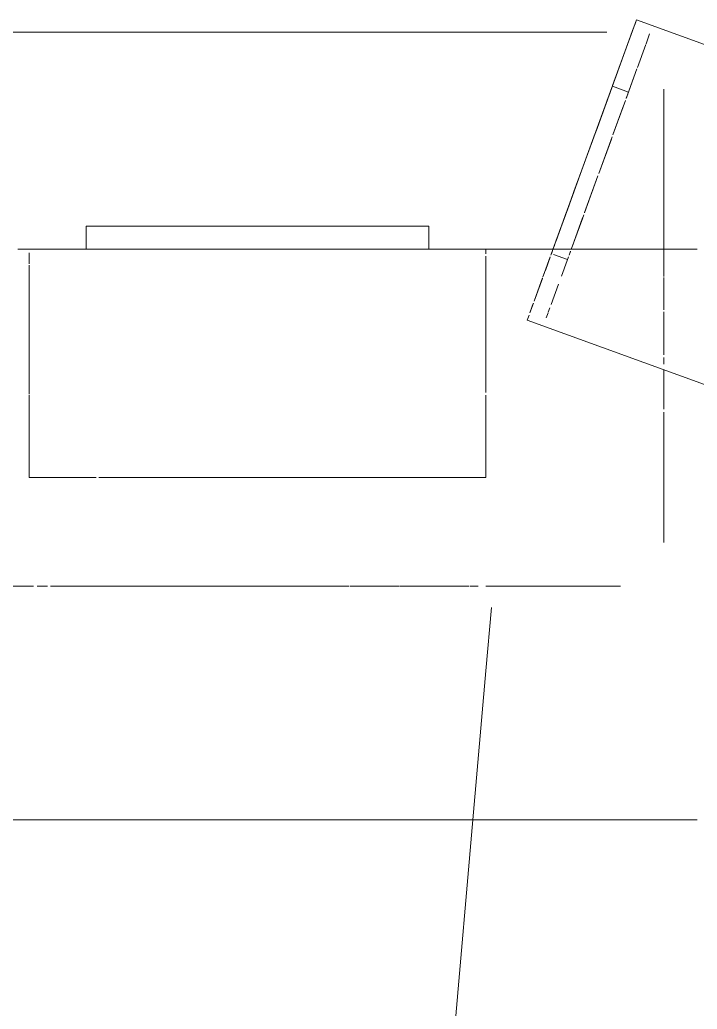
# Model space of a CAD drawing. Header units: metres. Extents: x 34 to 87, y -2.3 to 19.3.
# Drawn here: x 53.3704 to 53.4297, y 0.7144 to 0.8011 of the extents above; entities that cross this region are included whole.
import ezdxf

# ---------------------------------------------------------------- set-up
doc = ezdxf.new("R2010")
doc.units = ezdxf.units.M
doc.layers.add('P-SANR-FIXT', color=7, linetype='Continuous', lineweight=5)

# ---------------------------------------------------------------- blocks, each defined once
blk = doc.blocks.new('UT_Bacia com caixa acoplada - UT_Bacia com caixa acoplada-3705348-BB')
at = {"layer": 'P-SANR-FIXT'}
for p, q in [((41.08182171649185, 0.7829999999999877), (41.08182171649185, 0.7809999999999881)), ((41.09682243578094, 0.7829999999999908), (41.0818217165091, 0.7829999999999908)), ((41.11182171649185, 0.7829999999999908), (41.09682243578094, 0.7829999999999908)), ((41.11182171649185, 0.7809999999999881), (41.11182171649185, 0.7829999999999877)), ((41.1353300985518, 0.7809999999999881), (41.08352506877976, 0.7809999999999881)), ((41.06922830891567, 0.7309999999999914), (41.08352625785491, 0.7309999999999914)), ((41.08352625791421, 0.7309999999999914), (41.069229314152, 0.7309999999999914)), ((41.08352625985822, 0.7309999999999912), (41.13533128768625, 0.7309999999999912)), ((41.13533128963027, 0.7309999999999914), (41.08352625985822, 0.7309999999999914))]:
    blk.add_line(p, q, dxfattribs=at)
at = {"layer": 'P-SANR-FIXT', "color": 253, "true_color": 0xa6a6a6}
for p, q in [((41.08233264294846, 0.7829999999999908), (41.08182171649187, 0.7829999999999908)), ((41.08383097580547, 0.7829999999999908), (41.08233289550144, 0.7829999999999908)), ((41.08621460617206, 0.7829999999999908), (41.08383156830512, 0.7829999999999908)), ((41.08932109357784, 0.7829999999999908), (41.08621551543933, 0.7829999999999908)), ((41.09293873603986, 0.7829999999999908), (41.08932226477028, 0.7829999999999908)), ((41.09682099720276, 0.7829999999999908), (41.09294009371555, 0.7829999999999908)), ((41.10070330738402, 0.7829999999999908), (41.09682245233722, 0.7829999999999908)), ((41.10432109356061, 0.7829999999999908), (41.10070476431088, 0.7829999999999908)), ((41.10742780958325, 0.7829999999999908), (41.1043224573645, 0.7829999999999908)), ((41.10981173788913, 0.7829999999999908), (41.10742899444245, 0.7829999999999908)), ((41.11131041770381, 0.7829999999999908), (41.10981268024149, 0.7829999999999908)), ((41.11182171647461, 0.7829999999999908), (41.11131115770818, 0.7829999999999908)), ((41.07682171651485, 0.7809999999999908), (41.07750344820924, 0.7809999999999908)), ((41.07750344820924, 0.7809999999999908), (41.07682171651485, 0.7809999999999908)), ((41.07756495855177, 0.7809999999999908), (41.09682267554398, 0.7809999999999908)), ((41.09682267554398, 0.7809999999999908), (41.07756495855177, 0.7809999999999908)), ((41.09682267554398, 0.7809999999999908), (41.11682171649186, 0.7809999999999908)), ((41.11682171649186, 0.7809999999999908), (41.09682267554398, 0.7809999999999908)), ((41.11682171649186, 0.7805929855721117), (41.11682171649186, 0.780999999999987)), ((41.07682171649185, 0.7806545080806604), (41.07682171649185, 0.7797142914250631)), ((41.11682171649186, 0.7684243312034149), (41.11682171649186, 0.7803667379412119)), ((41.07682171649185, 0.7795827021981314), (41.07682171649185, 0.7682752103322397)), ((41.07682171649185, 0.7682121203163079), (41.07682171649185, 0.7609999999999872)), ((41.11682171649186, 0.7609999999999872), (41.11682171649186, 0.7682121203163079)), ((41.07682171651485, 0.7609999999999909), (41.08268025903665, 0.7609999999999909)), ((41.08293208272475, 0.7609999999999909), (41.09682267554398, 0.7609999999999909)), ((41.09682267554398, 0.7609999999999908), (41.11682171649186, 0.7609999999999908))]:
    blk.add_line(p, q, dxfattribs=at)
at = {"layer": 'P-SANR-FIXT', "color": 254, "true_color": 0xdfdfdf}
for p, q in [((41.07682171649185, 0.7809999999999908), (41.07750295176732, 0.7809999999999908)), ((41.07750295176732, 0.7809999999999908), (41.07682171649185, 0.7809999999999908)), ((41.07756480647179, 0.7809999999999908), (41.07950072891002, 0.7809999999999908)), ((41.07950072891002, 0.7809999999999908), (41.07756480647179, 0.7809999999999908)), ((41.07950151890956, 0.7809999999999908), (41.08171644583447, 0.7809999999999908)), ((41.08171644583447, 0.7809999999999908), (41.07950151890956, 0.7809999999999908)), ((41.0818217165091, 0.7809999999999907), (41.09682243578094, 0.7809999999999907)), ((41.09682267830642, 0.7809999999999907), (41.11182171649185, 0.7809999999999907)), ((41.11192707865288, 0.7809999999999908), (41.11414174502156, 0.7809999999999908)), ((41.11414174502156, 0.7809999999999908), (41.11192707865288, 0.7809999999999908)), ((41.11414300149137, 0.7809999999999908), (41.11613998477446, 0.7809999999999908)), ((41.11613998477446, 0.7809999999999908), (41.11414300149137, 0.7809999999999908)), ((41.11614097144696, 0.7809999999999908), (41.11682171646886, 0.7809999999999908)), ((41.11682171646886, 0.7809999999999908), (41.11614097144696, 0.7809999999999908)), ((41.07682171649185, 0.7609999999999909), (41.07750295176732, 0.7609999999999909)), ((41.07750328850464, 0.7609999999999909), (41.07950072891002, 0.7609999999999909)), ((41.07950151890956, 0.7609999999999909), (41.08267890273212, 0.7609999999999909)), ((41.08293195495111, 0.7609999999999909), (41.08682088593984, 0.7609999999999909)), ((41.08682244752976, 0.7609999999999909), (41.09164440922253, 0.7609999999999909)), ((41.09164621945678, 0.7609999999999909), (41.09682075743972, 0.7609999999999909)), ((41.09682269761901, 0.7609999999999908), (41.10199717101473, 0.7609999999999908)), ((41.10199911358387, 0.7609999999999908), (41.10682088591685, 0.7609999999999908)), ((41.10682270432205, 0.7609999999999908), (41.11096317394706, 0.7609999999999908)), ((41.11096475375931, 0.7609999999999908), (41.11414174502156, 0.7609999999999908)), ((41.11414300149137, 0.7609999999999908), (41.11613998477446, 0.7609999999999908)), ((41.11614097144696, 0.7609999999999908), (41.11682171646886, 0.7609999999999908)), ((41.08141916556816, 0.7309999999999915), (41.07599879484267, 0.7309999999999915)), ((41.08141916556816, 0.7309999999999912), (41.07599879484267, 0.7309999999999912)), ((41.08352469491843, 0.7309999999999914), (41.08141916556816, 0.7309999999999914)), ((41.08352625985822, 0.7309999999999914), (41.13532972469048, 0.7309999999999914)), ((41.08352625985822, 0.7309999999999912), (41.13532972469048, 0.7309999999999912))]:
    blk.add_line(p, q, dxfattribs=at)
at = {"layer": 'P-SANR-FIXT', "color": 7, "true_color": 0xf3f3f3}
for p, q in [((41.07698857518436, 0.7809999999999881), (41.07729703417278, 0.7809999999999881)), ((41.08171644583447, 0.7809999999999908), (41.08267890273212, 0.7809999999999908)), ((41.08267890273212, 0.7809999999999908), (41.08171644583447, 0.7809999999999908)), ((41.08182171649187, 0.7809999999999907), (41.08233264294846, 0.7809999999999907)), ((41.08233289550144, 0.7809999999999907), (41.08383097580547, 0.7809999999999907)), ((41.08268011508847, 0.7809999999999908), (41.08682088593984, 0.7809999999999908)), ((41.08682088593984, 0.7809999999999908), (41.08268011508847, 0.7809999999999908)), ((41.08383156830512, 0.7809999999999907), (41.08621460617206, 0.7809999999999907)), ((41.08621551543933, 0.7809999999999907), (41.08932109357784, 0.7809999999999907)), ((41.08682244752976, 0.7809999999999908), (41.09164440922253, 0.7809999999999908)), ((41.09164440922253, 0.7809999999999908), (41.08682244752976, 0.7809999999999908)), ((41.08932226477028, 0.7809999999999907), (41.09293873603986, 0.7809999999999907)), ((41.09164621945678, 0.7809999999999908), (41.09682075743972, 0.7809999999999908)), ((41.09682075743972, 0.7809999999999908), (41.09164621945678, 0.7809999999999908)), ((41.09294009371555, 0.7809999999999907), (41.09682099720276, 0.7809999999999907)), ((41.09682269485963, 0.7809999999999907), (41.10070330738402, 0.7809999999999907)), ((41.09682269761901, 0.7809999999999908), (41.10199717101473, 0.7809999999999908)), ((41.10199717101473, 0.7809999999999908), (41.09682269761901, 0.7809999999999908)), ((41.10070476431088, 0.7809999999999907), (41.10432109356061, 0.7809999999999907)), ((41.10199911358387, 0.7809999999999908), (41.10682088591685, 0.7809999999999908)), ((41.10682088591685, 0.7809999999999908), (41.10199911358387, 0.7809999999999908)), ((41.1043224573645, 0.7809999999999907), (41.10742780958325, 0.7809999999999907)), ((41.10682270432205, 0.7809999999999908), (41.11096317394706, 0.7809999999999908)), ((41.11096317394706, 0.7809999999999908), (41.10682270432205, 0.7809999999999908)), ((41.10742899444245, 0.7809999999999907), (41.10981173788913, 0.7809999999999907)), ((41.10981268024149, 0.7809999999999907), (41.11131041770381, 0.7809999999999907)), ((41.11096475375931, 0.7809999999999908), (41.11192707865288, 0.7809999999999908)), ((41.11192707865288, 0.7809999999999908), (41.11096475375931, 0.7809999999999908)), ((41.11131115770818, 0.7809999999999907), (41.11182171647461, 0.7809999999999907)), ((41.07645047294583, 0.7309999999999915), (41.07599894386917, 0.7309999999999915)), ((41.07645047294583, 0.7309999999999912), (41.07599894386917, 0.7309999999999912)), ((41.08129015672835, 0.7309999999999905), (41.07682171649185, 0.7309999999999905)), ((41.07750344820924, 0.7309999999999905), (41.07682171651485, 0.7309999999999905)), ((41.08129012098991, 0.7309999999999905), (41.07750344820924, 0.7309999999999905)), ((41.08241725376305, 0.7309999999999905), (41.08153334472838, 0.7309999999999905)), ((41.08241744069509, 0.7309999999999905), (41.08153341205209, 0.7309999999999905)), ((41.0819347650781, 0.7309999999999912), (41.08157457296953, 0.7309999999999912)), ((41.08352469491843, 0.7309999999999912), (41.08242789444869, 0.7309999999999912)), ((41.08345474091729, 0.7309999999999905), (41.08267890273212, 0.7309999999999905)), ((41.08345483390717, 0.7309999999999905), (41.08294226918137, 0.7309999999999905)), ((41.09682075743972, 0.7309999999999905), (41.08345621252294, 0.7309999999999905)), ((41.09682267554398, 0.7309999999999905), (41.08345630541279, 0.7309999999999905)), ((41.11682171646886, 0.7309999999999905), (41.09682075743972, 0.7309999999999905)), ((41.11682171649186, 0.7309999999999905), (41.09682267554398, 0.7309999999999905)), ((41.13531368892207, 0.7309999999999914), (41.11682171646886, 0.7309999999999914)), ((41.13531368892207, 0.7309999999999911), (41.11682171646886, 0.7309999999999911))]:
    blk.add_line(p, q, dxfattribs=at)
at = {"layer": 'P-SANR-FIXT', "color": 7, "true_color": 0xfafafa}
for p, q in [((41.08201254436266, 0.7809999999999881), (41.08233301527989, 0.7809999999999881)), ((41.07041778105036, 0.7309999999999914), (41.07620616562305, 0.7309999999999914)), ((41.0762062924768, 0.7309999999999914), (41.07041854332949, 0.7309999999999914)), ((41.07621455534697, 0.7309999999999914), (41.07666251239102, 0.7309999999999914)), ((41.07666261667867, 0.7309999999999914), (41.07621468175854, 0.7309999999999914)), ((41.08140327859718, 0.7309999999999915), (41.07645047294583, 0.7309999999999915)), ((41.08140327859718, 0.7309999999999912), (41.07645047294583, 0.7309999999999912)), ((41.08193832819663, 0.7309999999999912), (41.08157182988981, 0.7309999999999912)), ((41.08350865915003, 0.7309999999999912), (41.0826442286037, 0.7309999999999912)), ((41.11682171646886, 0.7309999999999914), (41.08352625985822, 0.7309999999999914)), ((41.11682171646886, 0.7309999999999911), (41.08352625985822, 0.7309999999999911)), ((41.1353121259263, 0.7309999999999914), (41.11682171646886, 0.7309999999999914)), ((41.11682171646886, 0.7309999999999914), (41.13531212398228, 0.7309999999999914))]:
    blk.add_line(p, q, dxfattribs=at)
at = {"layer": 'P-SANR-FIXT', "color": 7, "true_color": 0xfdfdfd}
for p, q in [((41.07666251239102, 0.7309999999999914), (41.0813404685583, 0.7309999999999914)), ((41.08134047176753, 0.7309999999999914), (41.07666261667867, 0.7309999999999914)), ((41.08163488116399, 0.7309999999999914), (41.08140327859719, 0.7309999999999914)), ((41.0815951234744, 0.7309999999999914), (41.08195732892122, 0.7309999999999914)), ((41.08195733005829, 0.7309999999999914), (41.0815951256612, 0.7309999999999914)), ((41.08198675429419, 0.7309999999999914), (41.08164836033084, 0.7309999999999914)), ((41.08350709615426, 0.7309999999999914), (41.08265371082917, 0.7309999999999914)), ((41.08265371068832, 0.7309999999999914), (41.08350709421023, 0.7309999999999914)), ((41.08350865915003, 0.7309999999999914), (41.08297040351755, 0.7309999999999914)), ((41.11682171646886, 0.7309999999999914), (41.08352625985822, 0.7309999999999914)), ((41.08352625985822, 0.7309999999999914), (41.11682171646886, 0.7309999999999914))]:
    blk.add_line(p, q, dxfattribs=at)
at = {"layer": 'P-SANR-FIXT', "flags": 128}
blk.add_lwpolyline([(41.08352506877976, 0.7809999999999881), (41.08312514219442, 0.7809999999999881), (41.08272585463911, 0.7809999999999881), (41.08232784488874, 0.7809999999999881), (41.08193174967398, 0.7809999999999881), (41.08153820266271, 0.7809999999999881), (41.08114783344619, 0.7809999999999881), (41.08076126653187, 0.7809999999999881), (41.08037912034437, 0.7809999999999881), (41.08000200623607, 0.7809999999999881), (41.07963052750908, 0.7809999999999881), (41.07926527845014, 0.7809999999999881), (41.07890684337981, 0.7809999999999881), (41.07855579571775, 0.7809999999999881), (41.07821269706533, 0.7809999999999881), (41.07787809630722, 0.7809999999999881), (41.07755252873321, 0.7809999999999881), (41.07723651518203, 0.7809999999999881), (41.0769305612079, 0.7809999999999881), (41.07663515627193, 0.7809999999999881), (41.07635077295901, 0.7809999999999881), (41.07607786622177, 0.7809999999999881), (41.07581687265274, 0.7809999999999881)], dxfattribs=at)
at = {"layer": 'P-SANR-FIXT', "color": 253, "true_color": 0xa6a6a6, "flags": 128}
blk.add_lwpolyline([(41.07586372818509, 0.7809999999999881), (41.07612767336992, 0.7809999999999881), (41.07640342672658, 0.7809999999999881), (41.07669054710851, 0.7809999999999881)], dxfattribs=at)
at = {"layer": 'P-SANR-FIXT', "color": 7, "true_color": 0xf3f3f3, "flags": 128}
for points in [[(41.07761543060521, 0.7809999999999881), (41.07794325511523, 0.7809999999999881), (41.0782799832536, 0.7809999999999881), (41.07862507632712, 0.7809999999999881), (41.0789779822605, 0.7809999999999881), (41.07933813647949, 0.7809999999999881)], [(41.0797049628142, 0.7809999999999881), (41.08007787442074, 0.7809999999999881), (41.0804562747201, 0.7809999999999881)], [(41.08083955835249, 0.7809999999999881), (41.0812271121459, 0.7809999999999881), (41.08161831609691, 0.7809999999999881)]]:
    blk.add_lwpolyline(points, dxfattribs=at)
at = {"layer": 'P-SANR-FIXT', "color": 7, "true_color": 0xfafafa, "flags": 128}
blk.add_lwpolyline([(41.08280754728456, 0.7809999999999881), (41.08320705010562, 0.7809999999999881), (41.0835082852887, 0.7809999999999881)], dxfattribs=at)
blk = doc.blocks.new('USO_ESG_Cuba lavatório retângular - Uso geral-3263039-BB')
at = {"layer": 'P-SANR-FIXT'}
blk.add_line((41.10045698239418, 0.7999999999999957), (40.82534914869922, 0.7999999999999957), dxfattribs=at)
at = {"layer": 'P-SANR-FIXT', "color": 253, "true_color": 0xa6a6a6}
for p, q in [((41.13240235315914, 0.7809999999999881), (41.13240235315914, 0.7949999999999958)), ((41.13240235315914, 0.7669867085059207), (41.13240235315914, 0.7704166049452894)), ((41.13240235315914, 0.7552861940865724), (41.13240235315914, 0.7667164659996093)), ((41.02374430565164, 0.7514807692307655), (41.07682171651486, 0.7514807692307655)), ((41.11682171646886, 0.7440507576885949), (41.11730777979874, 0.7496064869715262))]:
    blk.add_line(p, q, dxfattribs=at)
at = {"layer": 'P-SANR-FIXT', "color": 254, "true_color": 0xdfdfdf}
for p, q in [((41.13240235315914, 0.7804025296447185), (41.13240235315914, 0.7809999999999881)), ((41.13240235315914, 0.7786046045041496), (41.13240235315914, 0.7803667379412119)), ((41.13240235315914, 0.775661518498392), (41.13240235315914, 0.778499033431691)), ((41.13240235315914, 0.7717223675416425), (41.13240235315914, 0.7754915061836554)), ((41.13240235315914, 0.7709242586411909), (41.13240235315914, 0.7714965204288576)), ((41.07682171651486, 0.7514807692307655), (41.07719121580034, 0.7514807692307655)), ((41.07750295176734, 0.7514807692307655), (41.07843556991179, 0.7514807692307655)), ((41.07868240865735, 0.7514807692307655), (41.10045698239418, 0.7514807692307655)), ((41.10045698239418, 0.7514807692307655), (41.10158228009514, 0.7514807692307655)), ((41.11540453327136, 0.7514807692307655), (41.11613998477447, 0.7514807692307655)), ((41.11567992312069, 0.7309999999999875), (41.11682171646886, 0.7440507576885949))]:
    blk.add_line(p, q, dxfattribs=at)
at = {"layer": 'P-SANR-FIXT', "color": 7, "true_color": 0xf3f3f3}
blk.add_line((41.11115764484455, 0.6793101227760935), (41.11567992312069, 0.7309999999999865), dxfattribs=at)
at = {"layer": 'P-SANR-FIXT', "flags": 128}
blk.add_lwpolyline([(41.12740235315913, 0.7999999999999957), (41.12738079973654, 0.7999999999999957), (41.12731617394964, 0.7999999999999957), (41.1272085791859, 0.7999999999999957), (41.12705818757401, 0.7999999999999957), (41.12686523970846, 0.7999999999999957), (41.12663004426465, 0.7999999999999957), (41.12635297750514, 0.7999999999999957), (41.12603448267764, 0.7999999999999957), (41.12567506930593, 0.7999999999999957), (41.12527531237473, 0.7999999999999957), (41.12483585140985, 0.7999999999999957), (41.12435738945511, 0.7999999999999957), (41.12384069194754, 0.7999999999999957), (41.12328658549294, 0.7999999999999957), (41.12269595654345, 0.7999999999999957), (41.12206974997937, 0.7999999999999957), (41.12140896759764, 0.7999999999999957), (41.1207146665091, 0.7999999999999957), (41.11998795744739, 0.7999999999999957), (41.11923000299197, 0.7999999999999957), (41.1184420157083, 0.7999999999999957), (41.11762525620793, 0.7999999999999957), (41.11678103113182, 0.7999999999999957), (41.11591069106001, 0.7999999999999957), (41.11501562835096, 0.7999999999999957), (41.11409727491404, 0.7999999999999957), (41.11315709991888, 0.7999999999999957), (41.11219660744489, 0.7999999999999957), (41.11121733407514, 0.7999999999999957), (41.11022084643811, 0.7999999999999957), (41.10920873870146, 0.7999999999999957), (41.10818263002167, 0.7999999999999957), (41.10714416195372, 0.7999999999999957), (41.106094995825, 0.7999999999999957), (41.10503681007749, 0.7999999999999957), (41.10397129758268, 0.7999999999999957), (41.10290016293323, 0.7999999999999957), (41.10182511971612, 0.7999999999999957), (41.10074788777114, 0.7999999999999957), (41.10045698239418, 0.7999999999999957)], dxfattribs=at)
at = {"layer": 'P-SANR-FIXT', "color": 254, "true_color": 0xdfdfdf, "flags": 128}
for points in [[(41.10158228009514, 0.7514807692307655), (41.10270577755982, 0.7514807692307655), (41.10382567743196, 0.7514807692307655), (41.10484501808195, 0.7514807692307655)], [(41.10494018811065, 0.7514807692307655), (41.10604752661656, 0.7514807692307655), (41.10714592144431, 0.7514807692307655), (41.10823361539646, 0.7514807692307655), (41.10926642904239, 0.7514807692307655)], [(41.10930886839474, 0.7514807692307655), (41.11036996026373, 0.7514807692307655), (41.11141519348278, 0.7514807692307655), (41.11244289590172, 0.7514807692307655), (41.11345142341589, 0.7514807692307655), (41.11443916259644, 0.7514807692307655), (41.11532147502953, 0.7514807692307655)]]:
    blk.add_lwpolyline(points, dxfattribs=at)
at = {"layer": 'P-SANR-FIXT', "color": 253, "true_color": 0xa6a6a6, "flags": 128}
for points in [[(41.11682171646886, 0.7514807692307655), (41.11726202981131, 0.7514807692307655), (41.11815118407811, 0.7514807692307655), (41.11901203139678, 0.7514807692307655), (41.11984319459524, 0.7514807692307655), (41.12064334398968, 0.7514807692307655), (41.12141119951178, 0.7514807692307655), (41.12214553275648, 0.7514807692307655)], [(41.12214553275648, 0.7514807692307655), (41.12284516894724, 0.7514807692307655), (41.1235089888154, 0.7514807692307655), (41.12413593039079, 0.7514807692307655), (41.12472499070063, 0.7514807692307655), (41.12527522737408, 0.7514807692307655), (41.12578576014983, 0.7514807692307655)], [(41.12578576014983, 0.7514807692307655), (41.12625577228435, 0.7514807692307655), (41.12668451185851, 0.7514807692307655)], [(41.12668451185851, 0.7514807692307655), (41.12707129298042, 0.7514807692307655), (41.12741549688283, 0.7514807692307655), (41.12771657291288, 0.7514807692307655), (41.12797403941317, 0.7514807692307655), (41.12818748449224, 0.7514807692307655), (41.12835656668346, 0.7514807692307655), (41.12848101549142, 0.7514807692307655), (41.12856063182457, 0.7514807692307655), (41.12859528831375, 0.7514807692307655), (41.12859692830333, 0.7514807692307655)]]:
    blk.add_lwpolyline(points, dxfattribs=at)
blk = doc.blocks.new('UT_Ducha higiênica - UT_Ducha higiênica-3698909-BB')
at = {"layer": 'P-SANR-FIXT'}
for p, q in [((41.13001715402021, 0.8010817240639786), (41.12269736561352, 0.7809707707014177)), ((41.15434546478724, 0.7922269430948002), (41.13001715402021, 0.8010817240639753)), ((41.12931051013827, 0.7947545293544926), (41.12790097120709, 0.79526755956948))]:
    blk.add_line(p, q, dxfattribs=at)
at = {"layer": 'P-SANR-FIXT', "color": 253, "true_color": 0xa6a6a6}
for p, q in [((41.13001715402021, 0.8010817240639786), (41.12985399726735, 0.8006334545696411)), ((41.12647129784762, 0.7913395642971467), (41.12975547932376, 0.8003627787442301)), ((41.13116501825495, 0.7998497485292407), (41.13084819869408, 0.7989792939397349)), ((41.13082096401487, 0.798904467273556), (41.13009467120959, 0.7969089941911613)), ((41.13082096401487, 0.798904467273556), (41.13009467120959, 0.7969089941911615)), ((41.13004732730234, 0.7967789178750267), (41.12910462140881, 0.7941888547193915)), ((41.13004732730234, 0.7967789178750269), (41.12933352998953, 0.7948177758760294)), ((41.12790097120708, 0.7952675595694835), (41.12764061534539, 0.7945522377184601)), ((41.12754297779659, 0.7942839807578513), (41.12656492161037, 0.7915967934712302)), ((41.12904340308279, 0.7940206587509926), (41.127950514101, 0.791017970951549)), ((41.12911112080673, 0.7942067116683944), (41.12931051013827, 0.794754529354494)), ((41.12797446054155, 0.791083763256241), (41.12895251672779, 0.7937709505428621)), ((41.12647296132359, 0.7913441346598084), (41.12522887201365, 0.7879260273729757)), ((41.12522887201365, 0.7879260273729757), (41.12640044419521, 0.7911448954870602)), ((41.12671103157127, 0.7876125206892941), (41.12788250025477, 0.7908311044448199)), ((41.12780998312639, 0.7906318652720707), (41.12671103739766, 0.7876125366971835)), ((41.12522887201365, 0.7879260273729757), (41.12398478270372, 0.784507920086143)), ((41.1240572998321, 0.7847071592588908), (41.12522887201365, 0.7879260273729753)), ((41.12546381919846, 0.7841858328577418), (41.12663841094484, 0.7874129971579862)), ((41.12663841094484, 0.7874129971579861), (41.12547082204473, 0.7842050730197535)), ((41.12268970149326, 0.7809497137040609), (41.12398644617969, 0.7845124904488043)), ((41.12389282241693, 0.7842552612747209), (41.1229147662307, 0.7815680739880998)), ((41.12432430516189, 0.7810550437731104), (41.12530236134811, 0.7837422310597315)), ((41.12539598511086, 0.7839994602338152), (41.12437510728978, 0.7811946214723581)), ((41.12269736561352, 0.7809707707014177), (41.12251386498258, 0.780466606861458)), ((41.12281712868191, 0.781299817027491), (41.12269311210468, 0.7809590842819242)), ((41.12245489556857, 0.780304589728018), (41.12184304533658, 0.7786235450315339)), ((41.12273193961238, 0.7805207396780851), (41.1239663117514, 0.7800714649614765)), ((41.12179066866205, 0.7784796413009508), (41.12108209815549, 0.7765328598340849)), ((41.12098572821709, 0.7762680856044374), (41.12067791775014, 0.7754223832970186)), ((41.12060374675996, 0.7752186001763106), (41.12044059000709, 0.7747703306819731)), ((41.12044059000709, 0.774770330681971), (41.13845912489879, 0.7682121203163079))]:
    blk.add_line(p, q, dxfattribs=at)
at = {"layer": 'P-SANR-FIXT', "color": 254, "true_color": 0xdfdfdf}
for p, q in [((41.12978048721813, 0.8004314873693431), (41.12792058495267, 0.7953214478925871)), ((41.12763386415161, 0.7945336889659828), (41.12783065965161, 0.7950743801584792)), ((41.12790097120708, 0.795267559569482), (41.12764061534539, 0.7945522377184604)), ((41.12754297779659, 0.7942839807578513), (41.12656492161037, 0.7915967934712301)), ((41.12657194326255, 0.7916160853020366), (41.12749217566871, 0.7941444030586036)), ((41.1292401985828, 0.7945613499434896), (41.12910462140881, 0.7941888547193915)), ((41.12911112080673, 0.7942067116683944), (41.12931051013827, 0.7947545293544928)), ((41.12797446054155, 0.791083763256241), (41.12895251672779, 0.7937709505428621)), ((41.12890171459989, 0.7936313728436143), (41.12798148219373, 0.7911030550870474)), ((41.12647296132359, 0.7913441346598082), (41.12522887201365, 0.7879260273729755)), ((41.12522887201365, 0.7879260273729757), (41.12640044419521, 0.7911448954870602)), ((41.12671103157127, 0.7876125206892939), (41.12788250025477, 0.7908311044448197)), ((41.12780998312639, 0.7906318652720709), (41.12671103739766, 0.7876125366971836)), ((41.12453209938224, 0.7860116603016584), (41.12522887201365, 0.7879260273729755)), ((41.12522887201365, 0.7879260273729755), (41.12453728185199, 0.786025899020286)), ((41.12546381919846, 0.7841858328577418), (41.12663841094484, 0.7874129971579862)), ((41.12663841094484, 0.7874129971579862), (41.12547082204473, 0.7842050730197536)), ((41.12453728185199, 0.786025899020286), (41.12398478270372, 0.784507920086143)), ((41.1240572998321, 0.7847071592588908), (41.12444627295432, 0.7857758541289853)), ((41.12389282241693, 0.7842552612747209), (41.1229147662307, 0.7815680739880998)), ((41.12296556835859, 0.7817076516873473), (41.12388580076475, 0.7842359694439145)), ((41.12432430516189, 0.7810550437731104), (41.12530236134811, 0.7837422310597315)), ((41.12529533969594, 0.7837229392289251), (41.12437510728978, 0.7811946214723582)), ((41.12251113070374, 0.7804590944920533), (41.12268970149326, 0.7809497137040609)), ((41.12268970149326, 0.780949713704061), (41.1228238798757, 0.7813183657799682)), ((41.12281712868191, 0.781299817027491), (41.12269311210468, 0.7809590842819242)), ((41.12202807728891, 0.7791319161424305), (41.12245392582216, 0.78030192537164)), ((41.12202807728891, 0.7791319161424304), (41.12245392582216, 0.7803019253716398)), ((41.12264782239231, 0.780834651819836), (41.12255677282022, 0.780584495176469)), ((41.12405363664043, 0.7803113881222341), (41.12343761622009, 0.7786188859274411)), ((41.1239663117514, 0.7800714649614796), (41.12405736132349, 0.7803216216048467)), ((41.12423341880687, 0.780805335564978), (41.12410562693005, 0.7804542302690043)), ((41.12410773687381, 0.7804600272918525), (41.12422666761309, 0.7807867868125015)), ((41.12394329190014, 0.7800082184399434), (41.12343761622009, 0.778618885927441)), ((41.12104631894362, 0.7764345572574094), (41.12177130298144, 0.7784264345307594)), ((41.12104631894362, 0.7764345572574094), (41.12177130298144, 0.7784264345307594)), ((41.12181995565615, 0.7785601066559348), (41.12196457268254, 0.7789574386704169)), ((41.12181995565615, 0.778560106655935), (41.12196457268254, 0.7789574386704171)), ((41.12318215068008, 0.7779170001248106), (41.12253755750543, 0.7761459949327422)), ((41.12318215068008, 0.7779170001248107), (41.12253755750543, 0.7761459949327422)), ((41.12070226899986, 0.7754892878057483), (41.12097393213615, 0.7762356761383892)), ((41.12070226899986, 0.7754892878057483), (41.12097393213615, 0.7762356761383892)), ((41.12242862319559, 0.7758467003762375), (41.12228944056228, 0.7754642992340447)), ((41.12242862319559, 0.7758467003762374), (41.12228944056228, 0.7754642992340447)), ((41.12060374675996, 0.7752186001763106), (41.12044059000709, 0.7747703306819731)), ((41.12226604403854, 0.7754000178133564), (41.12211180363473, 0.7749762457867317))]:
    blk.add_line(p, q, dxfattribs=at)
at = {"layer": 'P-SANR-FIXT', "color": 7, "true_color": 0xf3f3f3}
for p, q in [((41.127824629557, 0.7950578126096864), (41.12762301301693, 0.7945038757184771)), ((41.12749898286574, 0.7941631056787422), (41.12656930804667, 0.7916088451059135)), ((41.12640187403192, 0.7911488239311303), (41.12453180401366, 0.7860108487831844)), ((41.12444585336739, 0.7857747013233666), (41.12405586999539, 0.7847032308148214)), ((41.12388843598063, 0.7842432096400381), (41.12295876116157, 0.7816889490672088)), ((41.12283473101037, 0.7813481790274734), (41.12269736561352, 0.780970770701417)), ((41.12245489556857, 0.7803045897280171), (41.12201240695354, 0.779088862249864)), ((41.12264782239231, 0.780834651819836), (41.12255677282021, 0.7805844951764679)), ((41.1239663117514, 0.7800714649614796), (41.12405736132349, 0.7803216216048465)), ((41.12423341880687, 0.7808053355649802), (41.12410562693005, 0.7804542302690043)), ((41.12410773687381, 0.7804600272918525), (41.12422666761309, 0.7807867868125015)), ((41.12179066866205, 0.7784796413009509), (41.12108209815549, 0.776532859834085)), ((41.12196117846574, 0.7789481131364006), (41.12184304533658, 0.7786235450315339)), ((41.12098572821709, 0.7762680856044374), (41.12067791775014, 0.7754223832970186))]:
    blk.add_line(p, q, dxfattribs=at)

msp = doc.modelspace()

# ---------------------------------------------------------------- block references
at = {"layer": 'P-SANR-FIXT', "color": 253, "true_color": 0xa6a6a6}
for name in ['UT_Ducha higiênica - UT_Ducha higiênica-3698909-BB', 'USO_ESG_Cuba lavatório retângular - Uso geral-3263039-BB', 'UT_Bacia com caixa acoplada - UT_Bacia com caixa acoplada-3705348-BB']:
    msp.add_blockref(name, (12.29440575549088, 0), dxfattribs=at)

doc.saveas('drawing.dxf')
